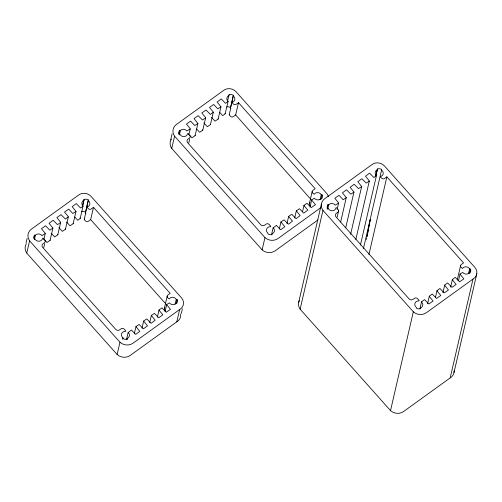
<?xml version="1.0" encoding="UTF-8"?>
<svg xmlns="http://www.w3.org/2000/svg" width="502" height="502" viewBox="0 0 502 502"><rect width="100%" height="100%" fill="white"/><g stroke="black" fill="none" stroke-linecap="round" stroke-linejoin="round"><path stroke-width="0.75" d="M86.03 213.475A4.041 3.633 13 0 0 85.44 212.955L88.346 199.934A4.756 4.28 13 0 0 84.06 199.419L83.985 200.16A4.041 3.633 13 0 0 83.037 205.977L80.257 218.32A4.041 3.633 13 0 1 79.881 217.924M126.975 339.779L127.307 338.335A4.041 3.633 13 0 0 128.255 332.519L131.38 330.015L135.735 334.407L139.794 331.358L135.954 326.589L139.092 324.468L143.428 328.86L147.481 325.804L143.622 321.054L146.785 318.921L151.115 323.307L155.168 320.257L151.353 315.469L154.472 313.373L158.732 317.797L162.849 314.779L158.939 310.148L161.895 307.864L166.256 312.257L170.485 309.32L166.626 304.595L169.362 302.844A4.041 3.633 13 0 0 175.876 303.277L176.698 303.377A4.756 4.28 13 0 0 177.068 299.493L176.246 299.393A4.041 3.633 13 0 0 172.788 297.284A4.041 3.633 13 0 0 169.218 298.928L167.668 297.73A2.165 1.945 13 0 1 167.932 294.988L170.184 293.363L93.504 207.32L91.251 208.945A2.165 1.945 13 0 1 88.214 208.575L87.097 207.307L87.254 206.956A4.041 3.633 13 0 0 89.814 204.176A4.041 3.633 13 0 0 88.277 200.681M196.652 129.001L199.658 132.283L202.752 130.175L205.682 117.675L201.81 112.975L206.058 110.02L210.42 114.412L213.375 112.128L209.485 107.447L213.664 104.46L217.812 108.896L220.962 106.8L217.14 102.019L221.269 98.932L225.505 103.343L228.109 101.492L225.191 113.609A4.041 3.633 13 0 1 224.871 113.276M189.706 135.327A2.165 1.945 13 0 1 189.442 138.069L188.018 139.098A2.886 2.598 13 0 0 187.666 142.756L260.651 224.658A2.886 2.598 13 0 0 264.698 225.147L266.123 224.112A2.165 1.945 13 0 1 269.16 224.482L270.81 226.339L270.559 226.728A4.041 3.633 13 0 0 266.65 228.987A4.041 3.633 13 0 0 267.999 233.173L267.93 233.913A4.756 4.28 13 0 0 272.222 234.434L272.291 233.687A4.041 3.633 13 0 0 273.239 227.87L276.364 225.367L280.725 229.759L284.778 226.709L280.938 221.94L284.082 219.826L288.412 224.212L292.465 221.156L288.606 216.412L291.769 214.272L296.098 218.659L300.158 215.609L296.337 210.827L299.456 208.725L303.716 213.149L307.833 210.137L303.923 205.5L306.879 203.216L311.24 207.608L315.469 204.672L311.61 199.953L314.346 198.196A4.041 3.633 13 0 0 320.86 198.629L321.688 198.729A4.756 4.28 13 0 0 322.058 194.845L321.23 194.751A4.041 3.633 13 0 0 317.772 192.636A4.041 3.633 13 0 0 314.202 194.287L312.652 193.088A2.165 1.945 13 0 1 312.915 190.34L315.168 188.714L238.488 102.672L236.235 104.297A2.165 1.945 13 0 1 233.204 103.927L232.1 102.69L232.238 102.308A4.041 3.633 13 0 0 234.798 99.528A4.041 3.633 13 0 0 233.261 96.033L233.33 95.286A4.756 4.28 13 0 0 229.044 94.771L227.544 101.272M421.523 301.859L421.611 302.06A4.041 3.633 13 0 1 420.663 307.877L420.594 308.623A4.756 4.28 13 0 1 416.302 308.102L416.371 307.362A4.041 3.633 13 0 1 415.022 303.177A4.041 3.633 13 0 1 418.932 300.918L419.183 300.529L417.532 298.671A2.165 1.945 13 0 0 414.495 298.301L413.071 299.33A2.886 2.598 13 0 1 409.023 298.847L336.039 216.946A2.886 2.598 13 0 1 336.39 213.287L337.815 212.258A2.165 1.945 13 0 0 338.078 209.51L336.422 207.659L335.957 207.759A4.041 3.633 13 0 1 332.644 210.74A4.041 3.633 13 0 1 328.402 208.644L327.58 208.543A4.756 4.28 13 0 1 327.95 204.665L328.772 204.76A4.041 3.633 13 0 1 335.286 205.192L338.681 202.99L334.809 198.259L338.969 195.297L343.148 199.74L346.267 197.637L342.452 192.831L346.505 189.806L350.835 194.192L353.998 192.053L350.139 187.284L354.192 184.253L358.522 188.639L361.685 186.506L357.826 181.755L361.879 178.706L366.215 183.092L369.353 180.977L365.512 176.208L369.572 173.152L373.902 177.545L376.444 175.575A4.041 3.633 13 0 1 377.341 169.701L377.416 168.961A4.756 4.28 13 0 1 381.702 169.475L381.633 170.222A4.041 3.633 13 0 1 383.17 173.717A4.041 3.633 13 0 1 380.61 176.497L380.46 176.867L381.576 178.116A2.165 1.945 13 0 0 384.607 178.486L386.86 176.861L463.541 262.904L461.288 264.529A2.165 1.945 13 0 0 461.024 267.277L462.574 268.476A4.041 3.633 13 0 1 466.145 266.826A4.041 3.633 13 0 1 469.602 268.934L470.43 269.034A4.756 4.28 13 0 1 470.06 272.919L469.232 272.818A4.041 3.633 13 0 1 462.718 272.385L459.983 274.142L463.823 278.88L459.637 281.804L455.251 277.405L452.296 279.689L456.136 284.433L451.951 287.351L447.589 282.94L444.609 285.236L448.449 289.98L444.264 292.904L439.896 288.487L436.922 290.79L440.775 295.509L436.577 298.452L432.209 294.04L429.229 296.337L433.088 301.062L428.884 303.999L424.523 299.587L421.554 301.758L419.954 308.686M83.119 206.215L80.546 207.997L76.26 203.586L72.156 206.667L75.997 211.43L72.828 213.538L68.705 209.108L64.513 212.07L68.391 216.776L65.429 219.06L61.043 214.661L56.864 217.579L60.704 222.348L57.768 234.823L54.674 236.931L51.662 233.65M85.44 212.955L88.346 199.934M60.623 222.53L57.479 224.651L53.149 220.259L49.089 223.315L52.911 228.096L49.792 230.198L45.613 225.756L41.446 228.717L45.324 233.424L41.936 235.664A4.041 3.633 13 0 0 35.416 235.218L34.594 235.118A4.756 4.28 13 0 0 34.224 239.002L35.046 239.103A4.041 3.633 13 0 0 39.281 241.192A4.041 3.633 13 0 0 42.588 238.249L43.065 238.111L44.722 239.969A2.165 1.945 13 0 1 44.458 242.717L43.034 243.746A2.886 2.598 13 0 0 42.683 247.404L115.667 329.306A2.886 2.598 13 0 0 119.714 329.789L121.139 328.76A2.165 1.945 13 0 1 124.176 329.124L125.826 330.987L125.613 331.376A4.041 3.633 13 0 0 121.666 333.635A4.041 3.633 13 0 0 123.015 337.815L122.946 338.561A4.756 4.28 13 0 0 127.232 339.076L127.307 338.335M229.044 94.771L228.968 95.512A4.041 3.633 13 0 0 228.021 101.329L228.109 101.492M230.832 108.645A4.041 3.633 13 0 0 230.424 108.306L233.33 95.286M230.644 108.614L229.219 114.801L230.368 116.207A2.165 1.945 13 0 0 233.399 116.571L235.651 114.945L238.488 102.672M80.289 218.483L77.741 220.284L74.729 217.002M85.66 213.262L84.236 219.449L85.384 220.855A2.165 1.945 13 0 0 88.415 221.219L90.667 219.594L93.504 207.32M367.094 236.386L370.225 219.631L367.031 236.398M366.447 239.441L366.742 237.923M457.24 280.116L460.529 265.828M26.06 242.999L27.121 238.394M26.757 253.09L29.587 240.816A9.845 8.854 13 0 1 31.419 229.132L78.03 195.491A8.823 7.938 13 0 1 91.1 196.42L181.486 297.843A8.823 7.938 13 0 1 179.653 309.527L176.817 321.801L130.213 355.441A9.845 8.854 13 0 1 117.142 354.512L26.757 253.09A9.845 8.854 13 0 1 26.324 243.809M33.923 238.011L34.594 235.118M34.412 239.554L35.416 235.218M43.887 239.423L45.224 233.65M43.799 247.555L44.684 243.721M43.975 239.197L46.981 242.485L50.074 240.376L52.911 228.096M58.878 227.569L62.336 231.378L65.455 229.276L68.291 216.996M66.565 222.016L70.023 225.825L73.141 223.723L75.997 211.43M82.554 205.914L84.06 199.419M82.654 205.939L83.985 200.16M117.142 354.512L119.972 342.238L29.587 240.816M122.683 339.264L123.015 337.815M170.686 139.889L172.104 133.752M126.498 339.54L128.167 332.318M318.023 219.882L275.196 250.793A9.845 8.854 13 0 1 262.126 249.864L171.74 148.441L174.577 136.167A9.845 8.854 13 0 1 176.403 124.483L223.013 90.843A8.823 7.938 13 0 1 236.084 91.772L326.469 193.195A8.823 7.938 13 0 1 328.302 196.615M178.743 134.084L179.578 130.476L180.4 130.57A4.041 3.633 13 0 1 186.913 131.003L190.308 128.801L186.437 124.076L190.597 121.107L194.776 125.55L197.895 123.448L194.079 118.641L198.133 115.617L202.463 120.003L205.582 117.901M179.396 134.906L180.4 130.57M134.304 333.792L135.973 326.57M141.997 328.245L143.66 321.023M188.871 134.774L190.208 129.001M188.79 142.907L189.674 139.073M149.684 322.692L151.353 315.469M179.578 130.476A4.756 4.28 13 0 0 179.208 134.354L180.03 134.454A4.041 3.633 13 0 0 184.272 136.55A4.041 3.633 13 0 0 187.572 133.607L188.062 133.482L191.94 137.83L195.065 135.728L197.895 123.448M157.371 317.145L159.04 309.922M164.342 308.485L167.179 296.211M165.064 311.591L166.727 304.375M203.862 122.921L207.32 126.73L210.438 124.628L213.294 112.335M175.079 304.45L176.246 299.393M211.555 117.374L215.007 121.177L218.125 119.081L220.962 106.8M176.233 303.108L177.068 299.493M181.329 313.405L182.389 308.805M230.424 108.306L233.261 96.033M262.126 249.864L264.962 237.59L174.577 136.167M271.482 234.892L273.151 227.67M279.294 229.144L280.957 221.922M286.981 223.597L288.65 216.375M294.668 218.044L296.337 210.827M302.524 211.775L304.024 205.274M309.332 203.843L312.156 191.638M310.048 206.95L311.711 199.727M320.063 199.802L321.23 194.751M321.054 199.181L322.058 194.845M298.728 302.16L321.387 204.088M300.133 309.182L322.949 210.357A9.845 8.854 13 0 1 324.775 198.673L371.386 165.032A8.823 7.938 13 0 1 384.457 165.961L474.842 267.384A8.823 7.938 13 0 1 473.009 279.068L450.194 377.893L403.589 411.533A9.845 8.854 13 0 1 390.518 410.605L300.133 309.182A9.845 8.854 13 0 1 299.305 300.61M327.072 208.462L327.95 204.665M327.718 209.321L328.772 204.76M337.175 209.271L338.58 203.191M337.149 217.14L338.574 210.959M340.651 221.966L346.267 197.637M345.709 227.82L353.954 192.09M350.591 234.434L361.647 186.543M355.818 239.523L369.334 180.99M375.835 175.8L377.416 168.961M375.942 175.788L377.341 169.701M360.411 245.083L376.381 175.907M363.454 248.534L381.702 169.475M368.957 254.401L386.86 176.861M390.518 410.605L413.334 311.78L322.949 210.357M427.578 303.716L429.329 296.111M435.441 297.404L437.022 290.564M442.952 292.616L444.709 285.017M450.639 287.069L452.396 279.463M458.508 280.756L460.083 273.916M468.554 273.496L469.602 268.934M469.376 273.596L470.43 269.034M453.996 372.566L476.812 273.741M225.272 113.847L222.693 115.629L219.713 112.354M84.236 219.418L84.405 219.236A4.041 3.633 13 0 0 84.669 219.148M229.226 114.77L229.401 114.581A4.041 3.633 13 0 0 229.652 114.5M195.102 135.691L195.096 135.358M218.169 119.043L218.163 118.71M210.457 124.609L210.476 124.264M50.074 240.376L50.144 240.05M57.768 234.823L57.818 234.478M65.455 229.276L65.486 228.912M73.141 223.723L73.21 223.403M202.752 130.175L202.783 129.811M179.653 309.527L133.043 343.167A9.845 8.854 13 0 1 119.972 342.238M320.853 207.608L278.026 238.519A9.845 8.854 13 0 1 264.956 237.59M473.009 279.068L426.399 312.708A9.845 8.854 13 0 1 413.328 311.78M235.651 114.945L310.782 199.25M310.543 206.171L309.822 205.362A2.165 1.945 13 0 1 309.929 202.739M90.667 219.594L165.798 303.898M165.553 310.82L164.832 310.01A2.165 1.945 13 0 1 164.938 307.387M231.165 102.32A8.823 7.938 13 0 1 231.554 102.565M171.74 148.441A9.845 8.854 13 0 1 171.307 139.161M226.735 106.907A4.756 4.28 13 0 1 230.5 107.566M454.065 370.878A8.823 7.938 13 0 1 450.194 377.893M86.181 206.968A8.823 7.938 13 0 1 86.57 207.213M180.576 313.951A8.823 7.938 13 0 1 176.817 321.801M81.487 211.618A4.756 4.28 13 0 1 85.516 212.208"/></g></svg>
